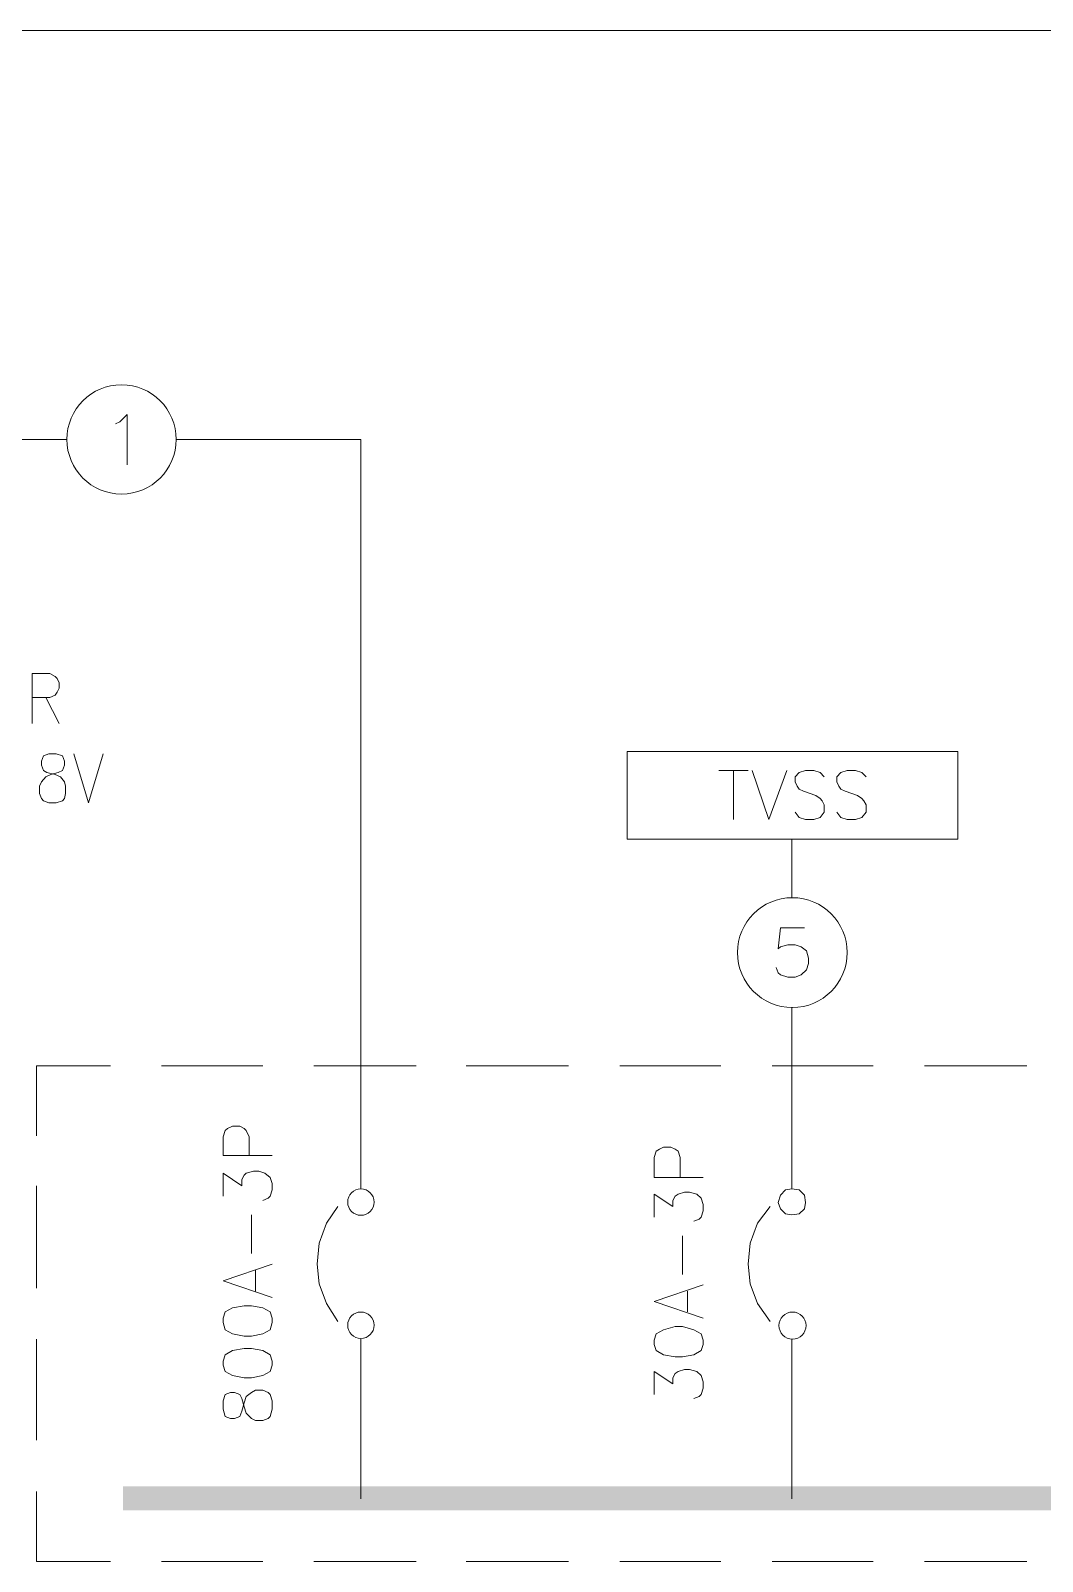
# Model space of a CAD drawing. Header units: inches. Extents: x 0.9 to 46, y 0.8 to 32.4.
# Drawn here: x 29.09 to 30.706, y 14.145 to 16.59 of the extents above; entities that cross this region are included whole.
import ezdxf

# ---------------------------------------------------------------- set-up
doc = ezdxf.new("R2010")
doc.units = ezdxf.units.IN
doc.header["$MEASUREMENT"] = 0
doc.layers.add('PDF_Geometry', color=7, linetype='Continuous')
doc.layers.add('PDF_Solid Fills', color=7, linetype='Continuous')

msp = doc.modelspace()

# ---------------------------------------------------------------- linework, layer by layer
at = {"layer": 'PDF_Geometry', "color": 8, "lineweight": 20, "true_color": 0x808080}
msp.add_lwpolyline([(41.7374, 16.5897), (2.7, 16.5897)], dxfattribs=at)
at = {"layer": 'PDF_Geometry', "lineweight": 9}
for points in [[(29.2261, 15.9614), (29.2328, 15.9647), (29.2445, 15.9764), (29.2445, 15.8964)], [(28.8511, 15.9364), (29.1478, 15.9364)], [(29.3228, 15.9364), (29.6178, 15.9364), (29.6178, 14.7397)], [(29.0928, 15.483), (29.0928, 15.5631), (29.1211, 15.5631), (29.1295, 15.5581), (29.1328, 15.5547), (29.1361, 15.5481), (29.1361, 15.5397), (29.1328, 15.5331), (29.1295, 15.5281), (29.1211, 15.5247), (29.0928, 15.5247)], [(29.1145, 15.5247), (29.1361, 15.483)], [(29.1595, 15.4347), (29.1828, 15.3564), (29.2061, 15.4347)], [(30.1895, 15.4081), (30.2361, 15.4081)], [(30.2128, 15.4081), (30.2128, 15.3297)], [(30.2428, 15.4081), (30.2695, 15.3297), (30.2978, 15.4081)], [(30.3578, 15.398), (30.3511, 15.4047), (30.3411, 15.4081), (30.3278, 15.4081), (30.3178, 15.4047), (30.3111, 15.398), (30.3111, 15.3897), (30.3144, 15.383), (30.3178, 15.378), (30.3245, 15.3747), (30.3444, 15.3681), (30.3511, 15.363), (30.3544, 15.3597), (30.3578, 15.3531), (30.3578, 15.3414), (30.3511, 15.3331), (30.3411, 15.3297), (30.3278, 15.3297), (30.3178, 15.3331), (30.3111, 15.3414)], [(30.4245, 15.398), (30.4178, 15.4047), (30.4078, 15.4081), (30.3945, 15.4081), (30.3844, 15.4047), (30.3778, 15.398), (30.3778, 15.3897), (30.3811, 15.383), (30.3844, 15.378), (30.3911, 15.3747), (30.4111, 15.3681), (30.4178, 15.363), (30.4211, 15.3597), (30.4245, 15.3531), (30.4245, 15.3414), (30.4178, 15.3331), (30.4078, 15.3297), (30.3945, 15.3297), (30.3844, 15.3331), (30.3778, 15.3414)], [(30.3061, 15.2047), (30.3061, 15.2981)], [(30.3261, 15.1564), (30.2878, 15.1564), (30.2844, 15.123), (30.2878, 15.1264), (30.2994, 15.1297), (30.3111, 15.1297), (30.3211, 15.1264), (30.3294, 15.1197), (30.3328, 15.1081), (30.3328, 15.0997), (30.3294, 15.0897), (30.3211, 15.0814), (30.3111, 15.0781), (30.2994, 15.0781), (30.2878, 15.0814), (30.2844, 15.0847), (30.2811, 15.0931)], [(30.3061, 14.7397), (30.3061, 15.0297)], [(29.0995, 14.8247), (29.0995, 14.9364), (29.2178, 14.9364)], [(29.2995, 14.9364), (29.4611, 14.9364)], [(29.5428, 14.9364), (29.7061, 14.9364)], [(29.7861, 14.9364), (29.9494, 14.9364)], [(30.0311, 14.9364), (30.1928, 14.9364)], [(30.2745, 14.9364), (30.4361, 14.9364)], [(30.5178, 14.9364), (30.6811, 14.9364)], [(29.4761, 14.7931), (29.3978, 14.7931), (29.3978, 14.8231), (29.4011, 14.8331), (29.4045, 14.8364), (29.4128, 14.8397), (29.4245, 14.8397), (29.4311, 14.8364), (29.4344, 14.8331), (29.4395, 14.8231), (29.4395, 14.7931)], [(30.1645, 14.758), (30.0861, 14.758), (30.0861, 14.7897), (30.0894, 14.7997), (30.0944, 14.8031), (30.1011, 14.8064), (30.1128, 14.8064), (30.1194, 14.8031), (30.1244, 14.7997), (30.1278, 14.7897), (30.1278, 14.758)], [(29.3978, 14.7281), (29.3978, 14.7647), (29.4278, 14.7447), (29.4278, 14.7547), (29.4311, 14.7614), (29.4344, 14.7647), (29.4461, 14.7681), (29.4545, 14.7681), (29.4645, 14.7647), (29.4728, 14.758), (29.4761, 14.7481), (29.4761, 14.7381), (29.4728, 14.7281), (29.4695, 14.7247), (29.4611, 14.7214)], [(29.0995, 14.5814), (29.0995, 14.7447)], [(30.0861, 14.6947), (30.0861, 14.7314), (30.1161, 14.7114), (30.1161, 14.7214), (30.1194, 14.7281), (30.1244, 14.7314), (30.1345, 14.7347), (30.1428, 14.7347), (30.1545, 14.7314), (30.1611, 14.7247), (30.1645, 14.7148), (30.1645, 14.7047), (30.1611, 14.6947), (30.1578, 14.6914), (30.1495, 14.6881)], [(29.4428, 14.6364), (29.4428, 14.6981)], [(29.5811, 14.7114), (29.5628, 14.6847), (29.5511, 14.6531), (29.5478, 14.6197), (29.5511, 14.5881), (29.5628, 14.5564), (29.5811, 14.5281)], [(30.2711, 14.7114), (30.2511, 14.6847), (30.2395, 14.6531), (30.2361, 14.6197), (30.2395, 14.5881), (30.2511, 14.5564), (30.2711, 14.5281)], [(30.1311, 14.6031), (30.1311, 14.6647)], [(29.4761, 14.5664), (29.3978, 14.5931), (29.4761, 14.6197)], [(29.4495, 14.5764), (29.4495, 14.6097)], [(30.1645, 14.5331), (30.0861, 14.5597), (30.1645, 14.5864)], [(30.1394, 14.5431), (30.1394, 14.5764)], [(29.0995, 14.3381), (29.0995, 14.4997)], [(29.6178, 14.4997), (29.6178, 14.2447)], [(30.3061, 14.4997), (30.3061, 14.2447)], [(30.0861, 14.4114), (30.0861, 14.4481), (30.1161, 14.4281), (30.1161, 14.4381), (30.1194, 14.4447), (30.1244, 14.4481), (30.1345, 14.4514), (30.1428, 14.4514), (30.1545, 14.4481), (30.1611, 14.4414), (30.1645, 14.4314), (30.1645, 14.4214), (30.1611, 14.4114), (30.1578, 14.4081), (30.1495, 14.4048)], [(29.2178, 14.1448), (29.0995, 14.1448), (29.0995, 14.2564)], [(29.4611, 14.1448), (29.2995, 14.1448)], [(29.7061, 14.1448), (29.5428, 14.1448)], [(29.9494, 14.1448), (29.7861, 14.1448)], [(30.1928, 14.1448), (30.0311, 14.1448)], [(30.4361, 14.1448), (30.2745, 14.1448)], [(30.6811, 14.1448), (30.5178, 14.1448)]]:
    msp.add_lwpolyline(points, dxfattribs=at)
for points in [[(29.1195, 15.4347), (29.1111, 15.4314), (29.1078, 15.4231), (29.1078, 15.4164), (29.1111, 15.4081), (29.1161, 15.4047), (29.1295, 15.4014), (29.1378, 15.398), (29.1445, 15.3897), (29.1461, 15.383), (29.1461, 15.3714), (29.1445, 15.363), (29.1411, 15.3597), (29.1311, 15.3564), (29.1195, 15.3564), (29.1111, 15.3597), (29.1078, 15.363), (29.1045, 15.3714), (29.1045, 15.383), (29.1078, 15.3897), (29.1145, 15.398), (29.1228, 15.4014), (29.1345, 15.4047), (29.1411, 15.4081), (29.1445, 15.4164), (29.1445, 15.4231), (29.1411, 15.4314), (29.1311, 15.4347)], [(30.0428, 15.2981), (30.5711, 15.2981), (30.5711, 15.4381), (30.0428, 15.4381)], [(30.3061, 14.7397), (30.2961, 14.7381), (30.2878, 14.7297), (30.2844, 14.7181), (30.2878, 14.7081), (30.2961, 14.6997), (30.3061, 14.6981), (30.3178, 14.6997), (30.3261, 14.7081), (30.3278, 14.7181), (30.3261, 14.7297), (30.3178, 14.7381)], [(29.3978, 14.5264), (29.4011, 14.5147), (29.4128, 14.5081), (29.4311, 14.5047), (29.4428, 14.5047), (29.4611, 14.5081), (29.4728, 14.5147), (29.4761, 14.5264), (29.4761, 14.5331), (29.4728, 14.5431), (29.4611, 14.5497), (29.4428, 14.5531), (29.4311, 14.5531), (29.4128, 14.5497), (29.4011, 14.5431), (29.3978, 14.5331)], [(30.0861, 14.4914), (30.0894, 14.4814), (30.1011, 14.4747), (30.1194, 14.4714), (30.1311, 14.4714), (30.1495, 14.4747), (30.1611, 14.4814), (30.1645, 14.4914), (30.1645, 14.4981), (30.1611, 14.5081), (30.1495, 14.5147), (30.1311, 14.5197), (30.1194, 14.5197), (30.1011, 14.5147), (30.0894, 14.5081), (30.0861, 14.4981)], [(29.3978, 14.4581), (29.4011, 14.4481), (29.4128, 14.4414), (29.4311, 14.4381), (29.4428, 14.4381), (29.4611, 14.4414), (29.4728, 14.4481), (29.4761, 14.4581), (29.4761, 14.4647), (29.4728, 14.4747), (29.4611, 14.4814), (29.4428, 14.4847), (29.4311, 14.4847), (29.4128, 14.4814), (29.4011, 14.4747), (29.3978, 14.4647)], [(29.3978, 14.3881), (29.4011, 14.3764), (29.4095, 14.3731), (29.4161, 14.3731), (29.4245, 14.3764), (29.4278, 14.3848), (29.4311, 14.3981), (29.4344, 14.4081), (29.4428, 14.4147), (29.4495, 14.4181), (29.4611, 14.4181), (29.4695, 14.4147), (29.4728, 14.4114), (29.4761, 14.4014), (29.4761, 14.3881), (29.4728, 14.3764), (29.4695, 14.3731), (29.4611, 14.3698), (29.4495, 14.3698), (29.4428, 14.3731), (29.4344, 14.3814), (29.4311, 14.3914), (29.4278, 14.4048), (29.4245, 14.4114), (29.4161, 14.4147), (29.4095, 14.4147), (29.4011, 14.4114), (29.3978, 14.4014)]]:
    msp.add_lwpolyline(points, close=True, dxfattribs=at)
for centre, radius in [((29.2355, 15.9368), 0.0873), ((30.3068, 15.1171), 0.0877), ((29.6178, 14.7186), 0.0211), ((29.6178, 14.5219), 0.0211), ((30.307, 14.5214), 0.0216)]:
    msp.add_circle(centre, radius, dxfattribs=at)
at = {"layer": 'PDF_Solid Fills', "color": 8, "lineweight": 9, "true_color": 0x808080, "transparency": 33554559}
for points in [[(41.5776, 14.2264), (41.5776, 14.2648), (29.2378, 14.2264)], [(41.5776, 14.2648), (29.2378, 14.2264), (29.2378, 14.2648)]]:
    msp.add_solid(points, dxfattribs=at)

doc.saveas('drawing.dxf')
